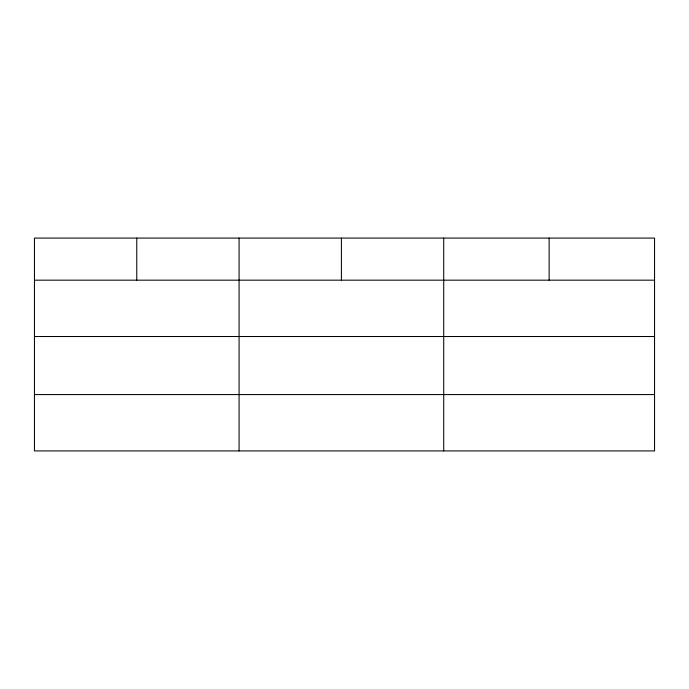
<?xml version="1.0" encoding="UTF-8"?>
<svg xmlns="http://www.w3.org/2000/svg" width="689" height="689" viewBox="0 0 689 689"><rect width="100%" height="100%" fill="white"/><g stroke="black" fill="none" stroke-linecap="round" stroke-linejoin="round"><path stroke-width="1.03" d="M654.55 336.516L654.55 238.084L34.45 238.084L34.45 450.916L654.55 450.916L654.55 336.516L34.45 336.516M34.45 280.173L654.55 280.173M34.45 394.573L654.55 394.573M549.133 238.084L549.133 280.173M443.716 238.084L443.716 450.916M341.399 238.084L341.399 280.173M239.083 238.084L239.083 450.916M136.767 238.084L136.767 280.173"/></g></svg>
